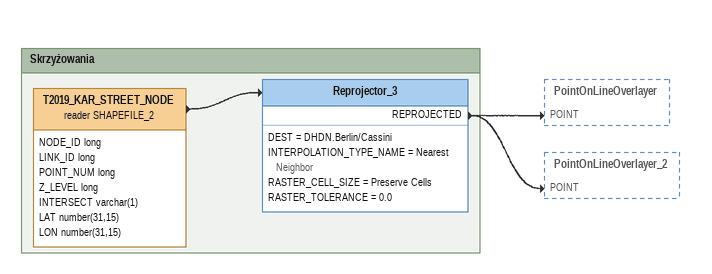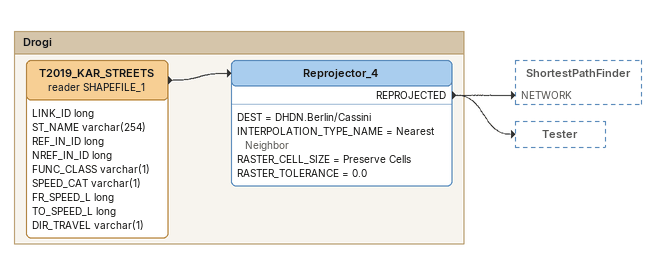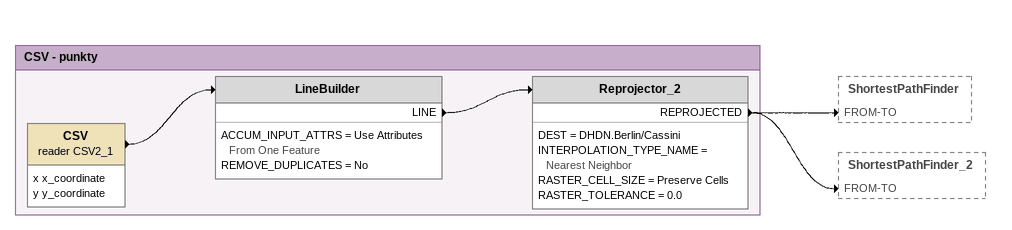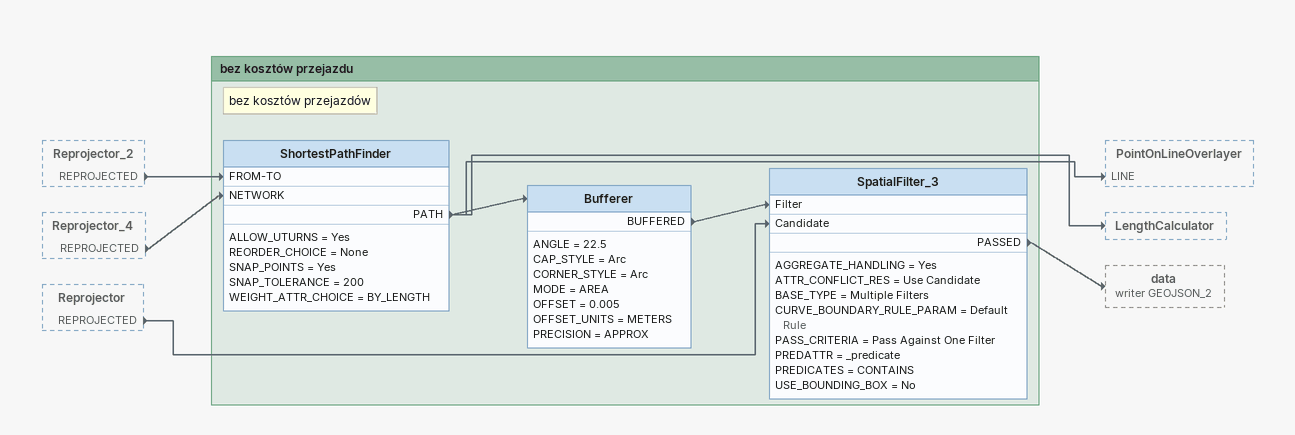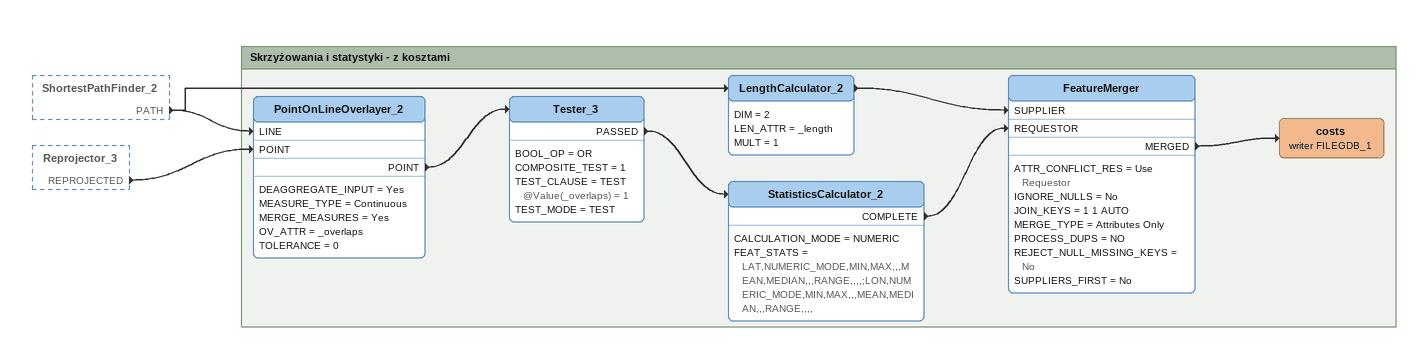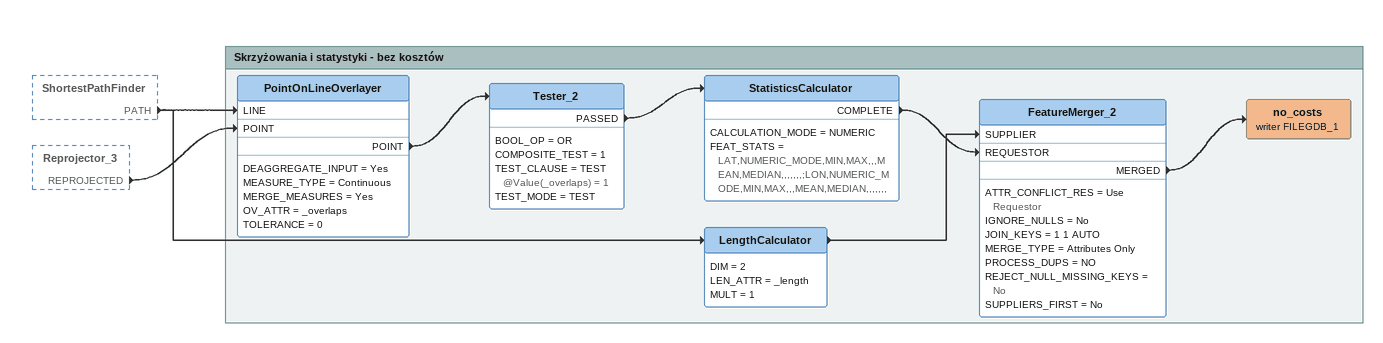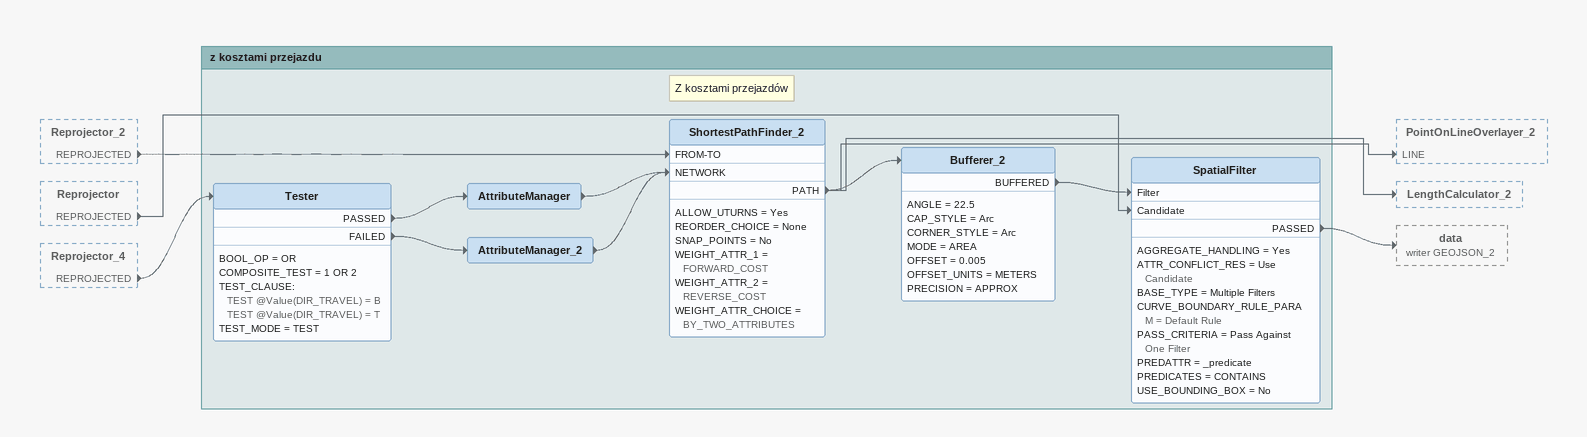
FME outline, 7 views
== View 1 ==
Bookmark: Skrzyżowania
T2019_KAR_STREET_NODE (reader SHAPEFILE_2)
    attributes: NODE_ID long, LINK_ID long, POINT_NUM long, Z_LEVEL long, INTERSECT varchar(1), LAT number(31,15), LON number(31,15)
    -> Reprojector_3
Reprojector_3
    DEST = DHDN.Berlin/Cassini
    INTERPOLATION_TYPE_NAME = Nearest Neighbor
    RASTER_CELL_SIZE = Preserve Cells
    RASTER_TOLERANCE = 0.0
    REPROJECTED -> PointOnLineOverlayer [POINT]
    REPROJECTED -> PointOnLineOverlayer_2 [POINT]

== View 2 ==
Bookmark: Drogi
T2019_KAR_STREETS (reader SHAPEFILE_1)
    attributes: LINK_ID long, ST_NAME varchar(254), REF_IN_ID long, NREF_IN_ID long, FUNC_CLASS varchar(1), SPEED_CAT varchar(1), FR_SPEED_L long, TO_SPEED_L long, DIR_TRAVEL varchar(1)
    -> Reprojector_4
Reprojector_4
    DEST = DHDN.Berlin/Cassini
    INTERPOLATION_TYPE_NAME = Nearest Neighbor
    RASTER_CELL_SIZE = Preserve Cells
    RASTER_TOLERANCE = 0.0
    REPROJECTED -> ShortestPathFinder [NETWORK]
    REPROJECTED -> Tester

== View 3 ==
Bookmark: CSV - punkty
CSV (reader CSV2_1)
    attributes: x x_coordinate, y y_coordinate
    -> LineBuilder
LineBuilder
    ACCUM_INPUT_ATTRS = Use Attributes From One Feature
    REMOVE_DUPLICATES = No
    LINE -> Reprojector_2
Reprojector_2
    DEST = DHDN.Berlin/Cassini
    INTERPOLATION_TYPE_NAME = Nearest Neighbor
    RASTER_CELL_SIZE = Preserve Cells
    RASTER_TOLERANCE = 0.0
    REPROJECTED -> ShortestPathFinder [FROM-TO]
    REPROJECTED -> ShortestPathFinder_2 [FROM-TO]

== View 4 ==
Reprojector_2 [outside]
    REPROJECTED -> ShortestPathFinder [FROM-TO]
Reprojector_4 [outside]
    REPROJECTED -> ShortestPathFinder [NETWORK]
Reprojector [outside]
    REPROJECTED -> SpatialFilter_3 [Candidate]

Bookmark: bez kosztów przejazdu
Note: bez kosztów przejazdów
ShortestPathFinder
    ALLOW_UTURNS = Yes
    REORDER_CHOICE = None
    SNAP_POINTS = Yes
    SNAP_TOLERANCE = 200
    WEIGHT_ATTR_CHOICE = BY_LENGTH
    PATH -> Bufferer
    PATH -> PointOnLineOverlayer [LINE]
    PATH -> LengthCalculator
Bufferer
    ANGLE = 22.5
    CAP_STYLE = Arc
    CORNER_STYLE = Arc
    MODE = AREA
    OFFSET = 0.005
    OFFSET_UNITS = METERS
    PRECISION = APPROX
    BUFFERED -> SpatialFilter_3 [Filter]
SpatialFilter_3
    AGGREGATE_HANDLING = Yes
    ATTR_CONFLICT_RES = Use Candidate
    BASE_TYPE = Multiple Filters
    CURVE_BOUNDARY_RULE_PARAM = Default Rule
    PASS_CRITERIA = Pass Against One Filter
    PREDATTR = _predicate
    PREDICATES = CONTAINS
    USE_BOUNDING_BOX = No
    PASSED -> data (writer GEOJSON_2)

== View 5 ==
ShortestPathFinder_2 [outside]
    PATH -> PointOnLineOverlayer_2 [LINE]
    PATH -> LengthCalculator_2
Reprojector_3 [outside]
    REPROJECTED -> PointOnLineOverlayer_2 [POINT]

Bookmark: Skrzyżowania i statystyki - z kosztami
LengthCalculator_2
    DIM = 2
    LEN_ATTR = _length
    MULT = 1
    -> FeatureMerger [SUPPLIER]
PointOnLineOverlayer_2
    DEAGGREGATE_INPUT = Yes
    MEASURE_TYPE = Continuous
    MERGE_MEASURES = Yes
    OV_ATTR = _overlaps
    TOLERANCE = 0
    POINT -> Tester_3
Tester_3
    BOOL_OP = OR
    COMPOSITE_TEST = 1
    TEST_CLAUSE = TEST @Value(_overlaps) = 1
    TEST_MODE = TEST
    PASSED -> StatisticsCalculator_2
StatisticsCalculator_2
    CALCULATION_MODE = NUMERIC
    FEAT_STATS = LAT,NUMERIC_MODE,MIN,MAX,,,MEAN,MEDIAN,,,RANGE,,,,;LON,NUMERIC_MODE,MIN,MAX,,,MEAN,MEDIAN,,,RANGE,,,,
    COMPLETE -> FeatureMerger [REQUESTOR]
FeatureMerger
    ATTR_CONFLICT_RES = Use Requestor
    IGNORE_NULLS = No
    JOIN_KEYS = 1 1 AUTO
    MERGE_TYPE = Attributes Only
    PROCESS_DUPS = NO
    REJECT_NULL_MISSING_KEYS = No
    SUPPLIERS_FIRST = No
    MERGED -> costs (writer FILEGDB_1)
costs (writer FILEGDB_1)

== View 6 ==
ShortestPathFinder [outside]
    PATH -> PointOnLineOverlayer [LINE]
    PATH -> LengthCalculator
Reprojector_3 [outside]
    REPROJECTED -> PointOnLineOverlayer [POINT]

Bookmark: Skrzyżowania i statystyki - bez kosztów
PointOnLineOverlayer
    DEAGGREGATE_INPUT = Yes
    MEASURE_TYPE = Continuous
    MERGE_MEASURES = Yes
    OV_ATTR = _overlaps
    TOLERANCE = 0
    POINT -> Tester_2
Tester_2
    BOOL_OP = OR
    COMPOSITE_TEST = 1
    TEST_CLAUSE = TEST @Value(_overlaps) = 1
    TEST_MODE = TEST
    PASSED -> StatisticsCalculator
StatisticsCalculator
    CALCULATION_MODE = NUMERIC
    FEAT_STATS = LAT,NUMERIC_MODE,MIN,MAX,,,MEAN,MEDIAN,,,,,,,;LON,NUMERIC_MODE,MIN,MAX,,,MEAN,MEDIAN,,,,,,,
    COMPLETE -> FeatureMerger_2 [REQUESTOR]
LengthCalculator
    DIM = 2
    LEN_ATTR = _length
    MULT = 1
    -> FeatureMerger_2 [SUPPLIER]
FeatureMerger_2
    ATTR_CONFLICT_RES = Use Requestor
    IGNORE_NULLS = No
    JOIN_KEYS = 1 1 AUTO
    MERGE_TYPE = Attributes Only
    PROCESS_DUPS = NO
    REJECT_NULL_MISSING_KEYS = No
    SUPPLIERS_FIRST = No
    MERGED -> no_costs (writer FILEGDB_1)
no_costs (writer FILEGDB_1)

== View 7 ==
Reprojector_2 [outside]
    REPROJECTED -> ShortestPathFinder_2 [FROM-TO]
Reprojector [outside]
    REPROJECTED -> SpatialFilter [Candidate]
Reprojector_4 [outside]
    REPROJECTED -> Tester

Bookmark: z kosztami przejazdu
Tester
    BOOL_OP = OR
    COMPOSITE_TEST = 1 OR 2
    TEST_CLAUSE:
      TEST @Value(DIR_TRAVEL) = B
      TEST @Value(DIR_TRAVEL) = T
    TEST_MODE = TEST
    PASSED -> AttributeManager
    FAILED -> AttributeManager_2
AttributeManager
    -> ShortestPathFinder_2 [NETWORK]
AttributeManager_2
    -> ShortestPathFinder_2 [NETWORK]
Note: Z kosztami przejazdów
ShortestPathFinder_2
    ALLOW_UTURNS = Yes
    REORDER_CHOICE = None
    SNAP_POINTS = No
    WEIGHT_ATTR_1 = FORWARD_COST
    WEIGHT_ATTR_2 = REVERSE_COST
    WEIGHT_ATTR_CHOICE = BY_TWO_ATTRIBUTES
    PATH -> Bufferer_2
    PATH -> PointOnLineOverlayer_2 [LINE]
    PATH -> LengthCalculator_2
Bufferer_2
    ANGLE = 22.5
    CAP_STYLE = Arc
    CORNER_STYLE = Arc
    MODE = AREA
    OFFSET = 0.005
    OFFSET_UNITS = METERS
    PRECISION = APPROX
    BUFFERED -> SpatialFilter [Filter]
SpatialFilter
    AGGREGATE_HANDLING = Yes
    ATTR_CONFLICT_RES = Use Candidate
    BASE_TYPE = Multiple Filters
    CURVE_BOUNDARY_RULE_PARAM = Default Rule
    PASS_CRITERIA = Pass Against One Filter
    PREDATTR = _predicate
    PREDICATES = CONTAINS
    USE_BOUNDING_BOX = No
    PASSED -> data (writer GEOJSON_2)
